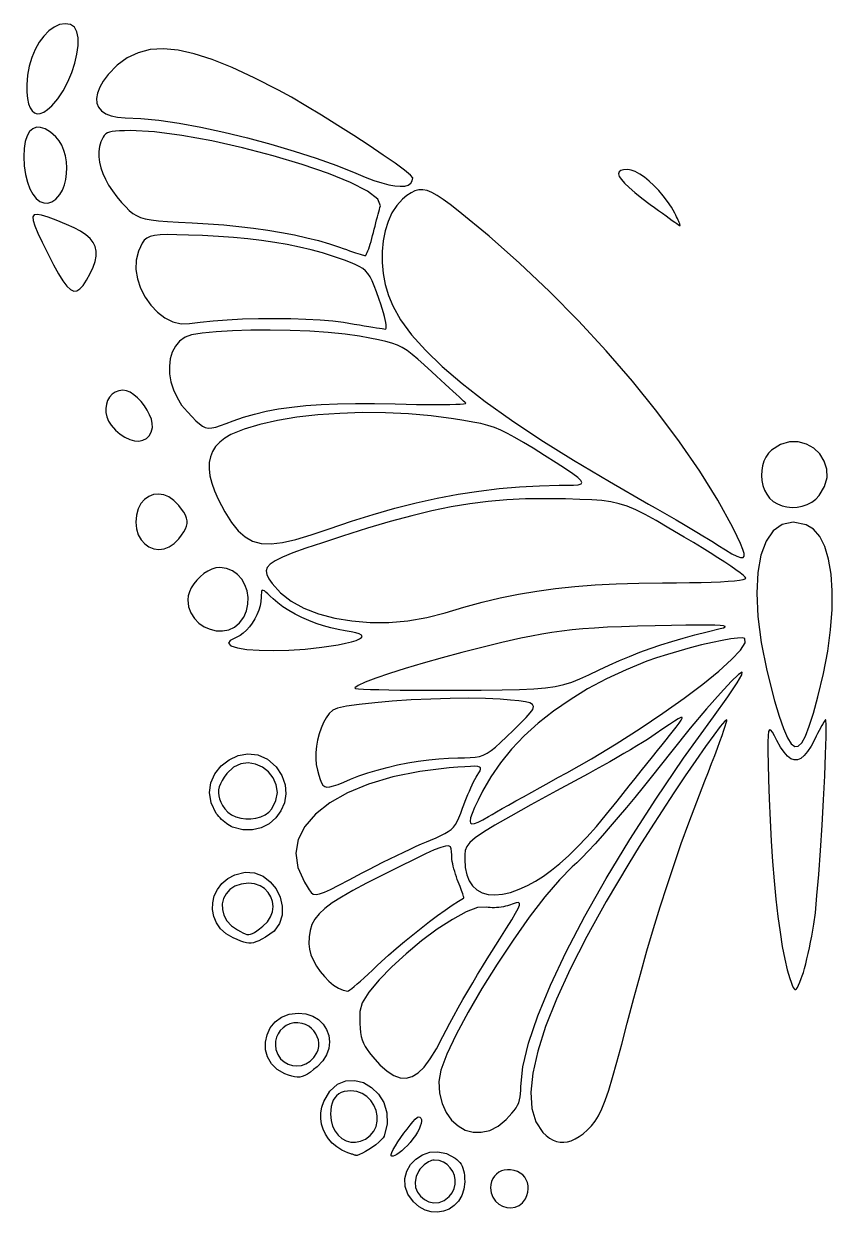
# Model space of a CAD drawing. Header units: millimetres. Extents: x 5 to 705, y 5 to 545.
# Drawn here: x 5 to 372, y 5 to 544 of the extents above; entities that cross this region are included whole.
import ezdxf

# ---------------------------------------------------------------- set-up
doc = ezdxf.new("R2010")
doc.units = ezdxf.units.MM
doc.layers.add('CUT', color=1, linetype='Continuous')

msp = doc.modelspace()

# ---------------------------------------------------------------- linework, layer by layer
at = {"layer": 'CUT'}
for points in [[(17.67, 507.16), (20.4, 510.32), (22.84, 514), (24.98, 518.04), (26.76, 522.27), (28.15, 526.54), (29.11, 530.69), (29.62, 534.57), (29.62, 538), (29.09, 540.83), (27.98, 542.91), (26.26, 544.07), (23.74, 544.45), (21.2, 544.05), (18.71, 542.94), (16.32, 541.19), (14.07, 538.87), (12.01, 536.05), (10.2, 532.79), (8.68, 529.17), (7.51, 525.25), (6.74, 521.1), (6.41, 516.8), (6.45, 513.45), (6.71, 510.57), (7.18, 508.18), (7.86, 506.27), (8.73, 504.86), (9.79, 503.95), (11.04, 503.55), (12.45, 503.67), (14.04, 504.3), (15.78, 505.47), (17.67, 507.16)], [(181.46, 474.56), (180.48, 475.77), (177.73, 478.01), (173.49, 481.11), (168.07, 484.88), (161.73, 489.14), (154.76, 493.68), (147.46, 498.34), (140.11, 502.91), (132.99, 507.22), (126.39, 511.08), (120.59, 514.3), (109.57, 519.97), (99.57, 524.62), (90.52, 528.25), (82.34, 530.87), (74.97, 532.48), (68.31, 533.09), (62.31, 532.7), (56.88, 531.33), (51.95, 528.99), (47.44, 525.66), (43.28, 521.38), (41.05, 518.42), (39.43, 515.62), (38.42, 513), (38.01, 510.6), (38.19, 508.43), (38.95, 506.52), (40.28, 504.9), (42.16, 503.59), (44.58, 502.63), (47.55, 502.03), (51.04, 501.82), (58.07, 501.52), (66.3, 500.66), (75.47, 499.28), (85.37, 497.45), (95.77, 495.22), (106.43, 492.64), (117.11, 489.78), (127.6, 486.69), (137.66, 483.42), (147.06, 480.04), (155.57, 476.59), (159.86, 474.81), (163.8, 473.34), (167.38, 472.2), (170.58, 471.37), (173.39, 470.86), (175.81, 470.67), (177.81, 470.8), (179.39, 471.26), (180.53, 472.03), (181.22, 473.14), (181.46, 474.56)], [(21.34, 466.92), (22.53, 468.97), (23.43, 471.28), (24.06, 473.78), (24.41, 476.41), (24.49, 479.11), (24.31, 481.81), (23.87, 484.44), (23.17, 486.95), (22.22, 489.27), (21.02, 491.34), (19.58, 493.08), (17.09, 495.26), (14.77, 496.7), (12.64, 497.42), (10.72, 497.44), (9.04, 496.79), (7.61, 495.49), (6.47, 493.55), (5.64, 491), (5.14, 487.87), (5, 484.17), (5.24, 479.92), (5.8, 476.03), (6.66, 472.58), (7.79, 469.6), (9.15, 467.13), (10.68, 465.2), (12.35, 463.85), (14.12, 463.11), (15.95, 463.02), (17.78, 463.6), (19.6, 464.89), (21.34, 466.92)], [(163.24, 448.33), (163.6, 449.74), (163.97, 451.19), (164.34, 452.63), (164.71, 454.06), (165.08, 455.44), (165.43, 456.77), (165.76, 458.01), (166.07, 459.15), (166.35, 460.17), (166.59, 461.04), (166.8, 461.74), (165.64, 464.81), (160.94, 468.39), (153.27, 472.33), (143.2, 476.46), (131.29, 480.59), (118.12, 484.55), (104.26, 488.19), (90.27, 491.31), (76.74, 493.76), (64.23, 495.35), (53.3, 495.93), (50.69, 495.92), (48.49, 495.87), (46.67, 495.76), (45.17, 495.58), (43.95, 495.31), (42.97, 494.94), (42.18, 494.43), (41.53, 493.79), (40.99, 492.99), (40.5, 492.01), (40.03, 490.84), (39.41, 488.71), (39.1, 486.45), (39.1, 484.08), (39.4, 481.61), (40, 479.07), (40.88, 476.48), (42.04, 473.85), (43.48, 471.21), (45.19, 468.57), (47.16, 465.94), (49.39, 463.37), (51.25, 461.37), (52.88, 459.73), (54.44, 458.4), (56.06, 457.35), (57.89, 456.52), (60.08, 455.89), (62.76, 455.4), (66.08, 455.02), (70.19, 454.71), (75.22, 454.41), (81.33, 454.1), (88.61, 453.67), (95.7, 453.11), (102.6, 452.43), (109.27, 451.64), (115.7, 450.73), (121.88, 449.71), (127.78, 448.58), (133.39, 447.35), (138.69, 446.01), (143.66, 444.58), (148.28, 443.05), (149.85, 442.49), (151.37, 441.96), (152.83, 441.45), (154.2, 440.98), (155.47, 440.55), (156.62, 440.16), (157.62, 439.83), (158.47, 439.56), (159.15, 439.35), (159.62, 439.21), (159.89, 439.14), (160.06, 439.22), (160.28, 439.5), (160.53, 439.95), (160.81, 440.57), (161.12, 441.34), (161.46, 442.25), (161.8, 443.28), (162.16, 444.42), (162.52, 445.65), (162.89, 446.95), (163.24, 448.33)], [(300.33, 458.44), (298.81, 461.13), (297.05, 463.78), (295.12, 466.34), (293.05, 468.77), (290.9, 471.02), (288.71, 473.05), (286.54, 474.81), (284.43, 476.25), (282.43, 477.34), (280.59, 478.03), (278.96, 478.27), (277.11, 478.15), (275.8, 477.78), (275.03, 477.17), (274.83, 476.3), (275.17, 475.17), (276.09, 473.77), (277.56, 472.09), (279.61, 470.13), (282.23, 467.87), (285.43, 465.32), (289.22, 462.46), (291.13, 461.05), (292.98, 459.7), (294.73, 458.43), (296.36, 457.24), (297.85, 456.17), (299.19, 455.21), (300.35, 454.4), (301.3, 453.73), (302.03, 453.24), (302.52, 452.93), (302.74, 452.81), (302.79, 452.86), (302.77, 453.03), (302.69, 453.31), (302.56, 453.7), (302.37, 454.17), (302.13, 454.73), (301.85, 455.36), (301.52, 456.05), (301.16, 456.8), (300.76, 457.6), (300.33, 458.44)], [(326.69, 315.76), (319.84, 328.27), (311.74, 341.31), (302.5, 354.74), (292.25, 368.42), (281.1, 382.21), (269.18, 395.97), (256.6, 409.57), (243.48, 422.87), (229.95, 435.72), (216.13, 447.99), (202.13, 459.54), (198.49, 462.38), (195.32, 464.7), (192.57, 466.52), (190.15, 467.85), (188, 468.72), (186.06, 469.12), (184.24, 469.08), (182.47, 468.61), (180.7, 467.73), (178.84, 466.45), (176.84, 464.79), (174.22, 461.99), (172.02, 458.62), (170.24, 454.76), (168.9, 450.5), (168.01, 445.92), (167.56, 441.11), (167.58, 436.14), (168.05, 431.1), (169.01, 426.08), (170.44, 421.16), (172.36, 416.42), (175.96, 410.02), (180.89, 403.3), (187.17, 396.26), (194.83, 388.88), (203.87, 381.15), (214.33, 373.05), (226.22, 364.56), (239.55, 355.67), (254.36, 346.36), (270.65, 336.63), (288.45, 326.44), (291.47, 324.74), (294.61, 322.95), (297.81, 321.11), (301.03, 319.23), (304.21, 317.37), (307.32, 315.53), (310.29, 313.75), (313.08, 312.07), (315.64, 310.5), (317.92, 309.08), (319.87, 307.85), (323.39, 305.62), (326.28, 303.91), (328.54, 302.75), (330.21, 302.15), (331.29, 302.15), (331.81, 302.75), (331.79, 304), (331.25, 305.89), (330.21, 308.47), (328.68, 311.75), (326.69, 315.76)], [(35.17, 431.11), (36.5, 433.97), (37.4, 436.59), (37.86, 439.01), (37.87, 441.24), (37.41, 443.29), (36.48, 445.21), (35.06, 447), (33.15, 448.69), (30.73, 450.31), (27.79, 451.86), (24.32, 453.39), (19.72, 455.24), (15.99, 456.65), (13.11, 457.57), (11.03, 457.94), (9.72, 457.69), (9.14, 456.77), (9.25, 455.13), (10.03, 452.71), (11.42, 449.44), (13.4, 445.28), (15.93, 440.15), (18.5, 435.1), (20.76, 430.96), (22.75, 427.72), (24.53, 425.34), (26.14, 423.81), (27.64, 423.11), (29.08, 423.2), (30.5, 424.07), (31.95, 425.7), (33.5, 428.05), (35.17, 431.11)], [(166.22, 419.32), (165, 422.71), (163.95, 425.51), (162.99, 427.79), (162.07, 429.65), (161.09, 431.14), (160.01, 432.37), (158.74, 433.39), (157.22, 434.3), (155.38, 435.16), (153.15, 436.06), (150.45, 437.08), (145.53, 438.83), (140.5, 440.41), (135.36, 441.84), (130.05, 443.12), (124.56, 444.25), (118.85, 445.24), (112.9, 446.1), (106.67, 446.83), (100.15, 447.43), (93.29, 447.91), (86.07, 448.27), (79.67, 448.54), (74.43, 448.71), (70.19, 448.77), (66.84, 448.68), (64.24, 448.41), (62.26, 447.92), (60.77, 447.19), (59.64, 446.18), (58.74, 444.87), (57.94, 443.21), (57.1, 441.18), (56.04, 437.14), (55.9, 432.9), (56.58, 428.6), (57.99, 424.37), (60.03, 420.35), (62.6, 416.67), (65.61, 413.49), (68.97, 410.92), (72.57, 409.11), (76.33, 408.2), (80.13, 408.33), (85.05, 409.06), (90.84, 409.66), (97.32, 410.13), (104.27, 410.47), (111.52, 410.67), (118.85, 410.73), (126.08, 410.66), (133.01, 410.44), (139.45, 410.08), (145.19, 409.58), (150.04, 408.93), (152.53, 408.52), (154.94, 408.12), (157.27, 407.74), (159.47, 407.38), (161.51, 407.05), (163.38, 406.75), (165.03, 406.48), (166.44, 406.26), (167.58, 406.08), (168.41, 405.96), (168.91, 405.89), (169.21, 405.98), (169.39, 406.34), (169.46, 406.95), (169.41, 407.8), (169.26, 408.87), (169, 410.16), (168.64, 411.64), (168.18, 413.31), (167.62, 415.16), (166.96, 417.16), (166.22, 419.32)], [(99.98, 364.19), (104.74, 365.85), (109.73, 367.3), (114.99, 368.55), (120.59, 369.6), (126.57, 370.46), (132.99, 371.13), (139.91, 371.62), (147.36, 371.93), (155.42, 372.08), (164.12, 372.06), (173.53, 371.88), (178.45, 371.77), (183.12, 371.69), (187.48, 371.64), (191.5, 371.62), (195.11, 371.63), (198.28, 371.67), (200.93, 371.74), (203.04, 371.83), (204.54, 371.96), (205.39, 372.11), (205.54, 372.29), (205.16, 372.62), (204.51, 373.2), (203.61, 374.03), (202.47, 375.06), (201.13, 376.29), (199.61, 377.68), (197.93, 379.22), (196.12, 380.89), (194.2, 382.66), (192.2, 384.5), (190.14, 386.41), (186.66, 389.61), (183.74, 392.24), (181.2, 394.38), (178.91, 396.11), (176.72, 397.49), (174.47, 398.6), (172.03, 399.51), (169.24, 400.3), (165.96, 401.04), (162.03, 401.8), (157.32, 402.66), (150.77, 403.61), (143.13, 404.37), (134.71, 404.91), (125.84, 405.26), (116.83, 405.4), (108.02, 405.35), (99.73, 405.1), (92.27, 404.66), (85.97, 404.02), (81.16, 403.19), (78.15, 402.18), (75.71, 400.4), (73.78, 398.1), (72.36, 395.38), (71.46, 392.32), (71.06, 389), (71.17, 385.5), (71.78, 381.9), (72.89, 378.3), (74.51, 374.76), (76.61, 371.39), (79.21, 368.25), (81.34, 366.01), (83.11, 364.21), (84.64, 362.82), (86.01, 361.82), (87.34, 361.2), (88.72, 360.93), (90.26, 360.99), (92.05, 361.37), (94.2, 362.04), (96.81, 362.99), (99.98, 364.19)], [(63.32, 361.19), (63.3, 362.99), (62.87, 364.94), (62.1, 366.98), (61.04, 369.04), (59.74, 371.04), (58.25, 372.93), (56.64, 374.62), (54.94, 376.06), (53.23, 377.17), (51.54, 377.89), (49.94, 378.14), (48.1, 377.91), (46.47, 377.28), (45.07, 376.29), (43.93, 374.99), (43.05, 373.46), (42.47, 371.74), (42.2, 369.89), (42.25, 367.96), (42.66, 366.01), (43.43, 364.1), (44.58, 362.29), (46.59, 360.01), (48.72, 358.16), (50.9, 356.73), (53.09, 355.74), (55.21, 355.18), (57.22, 355.06), (59.04, 355.39), (60.62, 356.16), (61.9, 357.38), (62.82, 359.05), (63.32, 361.19)], [(143.6, 315.2), (153.63, 318.64), (163.54, 321.74), (173.34, 324.52), (183.03, 326.96), (192.61, 329.08), (202.08, 330.88), (211.45, 332.34), (220.72, 333.48), (229.89, 334.3), (238.96, 334.78), (247.93, 334.95), (251.56, 334.96), (254.44, 335.03), (256.53, 335.22), (257.8, 335.6), (258.22, 336.22), (257.76, 337.15), (256.39, 338.44), (254.07, 340.16), (250.79, 342.37), (246.5, 345.12), (241.18, 348.49), (236.02, 351.74), (231.63, 354.44), (227.84, 356.66), (224.5, 358.48), (221.44, 359.94), (218.49, 361.13), (215.51, 362.11), (212.31, 362.94), (208.75, 363.68), (204.66, 364.41), (199.87, 365.18), (189.88, 366.51), (179.57, 367.4), (169.11, 367.88), (158.65, 367.95), (148.36, 367.62), (138.38, 366.91), (128.9, 365.82), (120.06, 364.37), (112.02, 362.57), (104.95, 360.42), (99, 357.96), (96.23, 356.37), (93.91, 354.58), (92.04, 352.57), (90.62, 350.35), (89.65, 347.91), (89.13, 345.26), (89.05, 342.38), (89.42, 339.29), (90.24, 335.98), (91.5, 332.45), (93.21, 328.7), (96.28, 322.9), (99.24, 318.12), (102.22, 314.34), (105.37, 311.5), (108.82, 309.58), (112.72, 308.54), (117.19, 308.34), (122.37, 308.94), (128.41, 310.31), (135.44, 312.41), (143.6, 315.2)], [(365.86, 330.3), (368.29, 334.37), (369.39, 338.43), (369.29, 342.35), (368.16, 345.98), (366.15, 349.17), (363.42, 351.78), (360.11, 353.66), (356.38, 354.65), (352.39, 354.62), (348.29, 353.42), (344.23, 350.91), (342.81, 349.49), (341.64, 347.8), (340.74, 345.88), (340.11, 343.8), (339.75, 341.61), (339.65, 339.35), (339.84, 337.1), (340.29, 334.9), (341.03, 332.8), (342.04, 330.87), (343.34, 329.16), (344.99, 327.66), (346.89, 326.49), (348.99, 325.65), (351.22, 325.13), (353.54, 324.93), (355.88, 325.05), (358.18, 325.49), (360.38, 326.23), (362.44, 327.28), (364.28, 328.64), (365.86, 330.3)], [(75.3, 310.67), (76.56, 312.34), (77.57, 313.83), (78.33, 315.19), (78.83, 316.46), (79.08, 317.67), (79.08, 318.85), (78.83, 320.06), (78.33, 321.33), (77.57, 322.69), (76.56, 324.18), (75.3, 325.85), (73.13, 328.13), (70.83, 329.73), (68.46, 330.68), (66.09, 331), (63.8, 330.73), (61.66, 329.9), (59.75, 328.53), (58.13, 326.64), (56.89, 324.28), (56.09, 321.47), (55.81, 318.23), (56.1, 315.15), (56.92, 312.46), (58.2, 310.19), (59.85, 308.36), (61.79, 307.02), (63.95, 306.18), (66.26, 305.88), (68.62, 306.15), (70.97, 307.01), (73.22, 308.51), (75.3, 310.67)], [(196.18, 277.1), (204.66, 279.63), (212.96, 281.87), (221.17, 283.83), (229.39, 285.5), (237.71, 286.92), (246.22, 288.09), (255.01, 289.03), (264.18, 289.74), (273.81, 290.24), (284, 290.55), (294.83, 290.67), (301.18, 290.7), (306.99, 290.77), (312.23, 290.87), (316.91, 291.01), (321, 291.17), (324.5, 291.37), (327.39, 291.59), (329.66, 291.84), (331.3, 292.13), (332.29, 292.44), (332.63, 292.77), (332.32, 293.25), (331.44, 294.06), (330.02, 295.17), (328.1, 296.55), (325.74, 298.18), (322.98, 300.02), (319.86, 302.05), (316.42, 304.23), (312.71, 306.54), (308.77, 308.94), (304.65, 311.42), (297.67, 315.56), (291.84, 318.95), (286.91, 321.67), (282.64, 323.81), (278.78, 325.43), (275.09, 326.61), (271.34, 327.44), (267.27, 327.99), (262.64, 328.34), (257.22, 328.57), (250.75, 328.75), (241.45, 328.88), (232.61, 328.75), (224.08, 328.34), (215.71, 327.61), (207.36, 326.56), (198.89, 325.15), (190.14, 323.35), (180.99, 321.15), (171.28, 318.52), (160.86, 315.44), (149.6, 311.88), (140.52, 308.91), (133.03, 306.39), (127.03, 304.24), (122.39, 302.38), (118.99, 300.72), (116.7, 299.18), (115.39, 297.67), (114.96, 296.12), (115.28, 294.45), (116.21, 292.57), (117.65, 290.39), (121.41, 286.13), (126.27, 282.41), (132.09, 279.25), (138.73, 276.68), (146.04, 274.71), (153.88, 273.39), (162.12, 272.72), (170.61, 272.73), (179.21, 273.45), (187.78, 274.9), (196.18, 277.1)], [(365.28, 238.95), (367.81, 249.49), (369.72, 259.68), (371.01, 269.4), (371.68, 278.54), (371.75, 287), (371.23, 294.65), (370.12, 301.4), (368.42, 307.12), (366.16, 311.71), (363.33, 315.05), (359.94, 317.05), (354.11, 318.15), (349.12, 317.19), (344.99, 314.31), (341.75, 309.63), (339.4, 303.27), (337.99, 295.37), (337.52, 286.05), (338.03, 275.44), (339.54, 263.66), (342.06, 250.86), (345.62, 237.14), (347.75, 230.12), (349.69, 224.53), (351.48, 220.37), (353.16, 217.64), (354.76, 216.34), (356.34, 216.49), (357.94, 218.08), (359.59, 221.11), (361.34, 225.6), (363.22, 231.54), (365.28, 238.95)], [(102.85, 272.49), (104.78, 275.1), (106.06, 277.96), (106.71, 280.96), (106.78, 284.01), (106.3, 287), (105.31, 289.81), (103.85, 292.35), (101.95, 294.51), (99.65, 296.18), (96.99, 297.26), (94, 297.65), (92.2, 297.45), (90.36, 296.89), (88.53, 296.01), (86.75, 294.86), (85.05, 293.48), (83.5, 291.92), (82.13, 290.22), (80.99, 288.43), (80.12, 286.58), (79.56, 284.73), (79.37, 282.92), (79.74, 279.81), (80.78, 277), (82.38, 274.52), (84.45, 272.42), (86.87, 270.76), (89.53, 269.58), (92.34, 268.92), (95.18, 268.84), (97.95, 269.37), (100.54, 270.58), (102.85, 272.49)], [(147.56, 262.59), (150.88, 263.27), (153.61, 263.93), (155.73, 264.58), (157.24, 265.21), (158.15, 265.82), (158.45, 266.4), (158.14, 266.96), (157.22, 267.49), (155.7, 268), (153.56, 268.47), (150.8, 268.9), (147.6, 269.45), (144.31, 270.21), (140.97, 271.17), (137.63, 272.3), (134.34, 273.58), (131.14, 275), (128.08, 276.53), (125.21, 278.16), (122.56, 279.86), (120.19, 281.61), (118.14, 283.39), (116.81, 284.67), (115.71, 285.69), (114.84, 286.46), (114.15, 286.99), (113.63, 287.28), (113.26, 287.34), (113.01, 287.16), (112.86, 286.75), (112.78, 286.11), (112.75, 285.25), (112.74, 284.17), (112.61, 282.24), (112.22, 280.25), (111.61, 278.23), (110.79, 276.22), (109.8, 274.28), (108.66, 272.43), (107.39, 270.72), (106.03, 269.19), (104.59, 267.88), (103.09, 266.84), (101.58, 266.09), (98.57, 264.58), (97.8, 263.24), (98.99, 262.1), (101.88, 261.18), (106.21, 260.5), (111.71, 260.08), (118.12, 259.94), (125.18, 260.1), (132.61, 260.59), (140.16, 261.41), (147.56, 262.59)], [(265.98, 251.15), (270.63, 253.33), (275.25, 255.39), (279.85, 257.32), (284.5, 259.15), (289.2, 260.87), (294.01, 262.52), (298.96, 264.09), (304.08, 265.6), (309.41, 267.07), (314.99, 268.5), (320.85, 269.9), (322.37, 270.3), (323.17, 270.64), (323.23, 270.92), (322.48, 271.14), (320.9, 271.3), (318.43, 271.41), (315.04, 271.46), (310.69, 271.46), (305.32, 271.41), (298.91, 271.31), (291.4, 271.17), (283.36, 270.98), (276.2, 270.76), (269.77, 270.5), (263.97, 270.18), (258.67, 269.8), (253.75, 269.35), (249.08, 268.8), (244.55, 268.16), (240.03, 267.41), (235.4, 266.53), (230.54, 265.52), (221.87, 263.58), (212.86, 261.4), (203.73, 259.06), (194.74, 256.62), (186.11, 254.17), (178.08, 251.77), (170.88, 249.49), (164.75, 247.4), (159.93, 245.57), (156.65, 244.07), (155.14, 242.98), (155.53, 242.79), (156.89, 242.62), (159.15, 242.46), (162.23, 242.32), (166.07, 242.2), (170.59, 242.1), (175.72, 242.02), (181.39, 241.96), (187.52, 241.93), (194.04, 241.93), (200.89, 241.95), (212.47, 242.02), (222.05, 242.12), (229.9, 242.29), (236.33, 242.57), (241.62, 243.01), (246.07, 243.63), (249.97, 244.5), (253.62, 245.64), (257.31, 247.1), (261.33, 248.92), (265.98, 251.15)], [(251.35, 204.46), (262.59, 210.84), (273.77, 217.6), (284.64, 224.54), (294.98, 231.5), (304.53, 238.29), (313.07, 244.73), (320.35, 250.65), (326.13, 255.85), (330.18, 260.17), (332.26, 263.42), (332.12, 265.43), (331.03, 265.72), (328.84, 265.64), (325.72, 265.24), (321.85, 264.55), (317.38, 263.62), (312.49, 262.48), (307.34, 261.18), (302.12, 259.74), (296.99, 258.22), (292.11, 256.65), (287.66, 255.08), (278.27, 251.27), (269.31, 247.08), (260.81, 242.53), (252.8, 237.64), (245.32, 232.44), (238.38, 226.96), (232.04, 221.21), (226.31, 215.23), (221.22, 209.03), (216.82, 202.65), (213.12, 196.1), (211.12, 192.06), (209.54, 188.71), (208.4, 186.03), (207.7, 183.98), (207.45, 182.53), (207.66, 181.65), (208.33, 181.31), (209.48, 181.47), (211.1, 182.1), (213.22, 183.18), (215.83, 184.66), (217.42, 185.58), (219.51, 186.78), (222.04, 188.21), (224.95, 189.84), (228.19, 191.66), (231.7, 193.61), (235.42, 195.68), (239.31, 197.83), (243.29, 200.03), (247.33, 202.26), (251.35, 204.46)], [(223.86, 47.13), (225.26, 48.57), (226.45, 49.89), (227.46, 51.14), (228.3, 52.34), (228.97, 53.53), (229.51, 54.73), (229.92, 55.99), (230.21, 57.32), (230.4, 58.77), (230.51, 60.37), (230.54, 62.14), (231.42, 71.02), (234.02, 81.75), (238.23, 94.14), (243.94, 108), (251.06, 123.12), (259.5, 139.33), (269.14, 156.43), (279.9, 174.23), (291.66, 192.53), (304.34, 211.16), (317.84, 229.91), (324.41, 238.98), (328.67, 245.29), (330.8, 248.97), (330.94, 250.19), (329.25, 249.09), (325.89, 245.84), (321.02, 240.58), (314.79, 233.46), (307.37, 224.65), (298.92, 214.29), (289.58, 202.54), (285.94, 197.94), (282.2, 193.32), (278.43, 188.76), (274.69, 184.31), (271.02, 180.03), (267.49, 176), (264.15, 172.28), (261.06, 168.92), (258.28, 166), (255.86, 163.58), (253.85, 161.73), (248, 155.91), (241.39, 148.14), (234.28, 138.87), (226.96, 128.55), (219.72, 117.62), (212.82, 106.53), (206.54, 95.74), (201.17, 85.67), (196.99, 76.79), (194.26, 69.55), (193.27, 64.38), (193.66, 59.06), (194.83, 54.33), (196.67, 50.23), (199.1, 46.83), (202, 44.17), (205.27, 42.32), (208.83, 41.34), (212.57, 41.27), (216.39, 42.17), (220.18, 44.11), (223.86, 47.13)], [(153.27, 201.57), (156.98, 203.04), (161.01, 204.43), (165.32, 205.73), (169.84, 206.92), (174.5, 208), (179.23, 208.94), (183.99, 209.74), (188.69, 210.39), (193.29, 210.87), (197.71, 211.16), (201.9, 211.26), (204.97, 211.27), (207.55, 211.34), (209.75, 211.52), (211.67, 211.87), (213.44, 212.44), (215.17, 213.3), (216.98, 214.51), (218.96, 216.1), (221.25, 218.16), (223.96, 220.72), (227.19, 223.85), (230.4, 226.98), (232.94, 229.55), (234.78, 231.62), (235.9, 233.26), (236.26, 234.52), (235.85, 235.48), (234.62, 236.2), (232.57, 236.73), (229.65, 237.14), (225.84, 237.5), (221.11, 237.86), (214.48, 238.19), (206.8, 238.3), (198.39, 238.21), (189.6, 237.94), (180.75, 237.51), (172.18, 236.94), (164.21, 236.27), (157.2, 235.5), (151.46, 234.66), (147.33, 233.77), (145.14, 232.86), (143.61, 231.34), (142.21, 229.43), (140.96, 227.22), (139.88, 224.76), (138.97, 222.11), (138.26, 219.33), (137.76, 216.48), (137.49, 213.63), (137.46, 210.84), (137.68, 208.16), (138.19, 205.67), (138.83, 203.32), (139.41, 201.43), (140.01, 199.97), (140.69, 198.92), (141.51, 198.26), (142.55, 197.98), (143.87, 198.06), (145.53, 198.47), (147.61, 199.21), (150.16, 200.24), (153.27, 201.57)], [(229.81, 151.58), (233.46, 153.25), (237.1, 155.23), (240.76, 157.56), (244.47, 160.25), (248.25, 163.33), (252.14, 166.84), (256.17, 170.8), (260.36, 175.23), (264.75, 180.16), (269.36, 185.62), (274.23, 191.63), (276.95, 195.05), (279.69, 198.5), (282.43, 201.94), (285.11, 205.31), (287.7, 208.57), (290.16, 211.66), (292.45, 214.54), (294.54, 217.15), (296.37, 219.46), (297.92, 221.4), (299.15, 222.93), (300.94, 225.2), (302.31, 227.01), (303.23, 228.35), (303.67, 229.23), (303.61, 229.63), (303.02, 229.55), (301.89, 228.99), (300.19, 227.96), (297.89, 226.43), (294.97, 224.42), (291.4, 221.92), (289.86, 220.87), (287.94, 219.62), (285.67, 218.2), (283.11, 216.63), (280.3, 214.95), (277.29, 213.17), (274.13, 211.34), (270.88, 209.47), (267.56, 207.59), (264.24, 205.75), (260.97, 203.95), (246.7, 196.2), (235.1, 189.87), (225.88, 184.76), (218.77, 180.69), (213.5, 177.46), (209.79, 174.9), (207.37, 172.79), (205.96, 170.97), (205.29, 169.23), (205.08, 167.39), (205.06, 165.25), (205.28, 161.5), (205.96, 158.22), (207.08, 155.42), (208.63, 153.11), (210.59, 151.3), (212.94, 150.01), (215.65, 149.24), (218.72, 149), (222.11, 149.3), (225.81, 150.16), (229.81, 151.58)], [(258.78, 40.63), (260.78, 42.33), (262.58, 44.16), (264.21, 46.27), (265.76, 48.81), (267.26, 51.93), (268.79, 55.76), (270.4, 60.47), (272.14, 66.19), (274.08, 73.07), (276.28, 81.25), (278.79, 90.89), (281.76, 102.24), (284.72, 113.13), (287.68, 123.62), (290.67, 133.77), (293.71, 143.66), (296.81, 153.33), (300, 162.87), (303.29, 172.32), (306.72, 181.77), (310.29, 191.26), (314.03, 200.87), (315.59, 204.84), (317.06, 208.64), (318.43, 212.24), (319.69, 215.6), (320.81, 218.66), (321.78, 221.39), (322.59, 223.74), (323.23, 225.67), (323.66, 227.14), (323.89, 228.1), (323.89, 228.5), (322.98, 227.87), (320.96, 225.48), (318.01, 221.57), (314.27, 216.37), (309.91, 210.1), (305.08, 203.01), (299.94, 195.33), (294.65, 187.27), (289.36, 179.08), (284.23, 170.99), (279.43, 163.22), (269.26, 146.07), (260.41, 130.08), (252.87, 115.27), (246.65, 101.65), (241.75, 89.25), (238.19, 78.07), (235.96, 68.14), (235.08, 59.48), (235.54, 52.1), (237.36, 46.02), (240.54, 41.25), (242.03, 39.8), (243.56, 38.64), (245.11, 37.75), (246.7, 37.14), (248.31, 36.81), (249.96, 36.75), (251.65, 36.97), (253.37, 37.47), (255.13, 38.25), (256.93, 39.3), (258.78, 40.63)], [(363.43, 135.68), (364.1, 140.96), (364.84, 148.72), (365.61, 158.35), (366.39, 169.22), (367.12, 180.72), (367.79, 192.23), (368.35, 203.15), (368.76, 212.85), (369, 220.73), (369.02, 226.15), (368.79, 228.52), (368.69, 228.5), (368.5, 228.29), (368.22, 227.88), (367.86, 227.31), (367.43, 226.58), (366.93, 225.71), (366.38, 224.71), (365.79, 223.59), (365.15, 222.37), (364.49, 221.06), (363.8, 219.69), (362.15, 216.61), (360.57, 214.14), (359.02, 212.28), (357.51, 211.02), (356.02, 210.37), (354.53, 210.32), (353.02, 210.87), (351.5, 212.03), (349.94, 213.79), (348.34, 216.15), (346.67, 219.11), (345.52, 221.29), (344.59, 222.9), (343.85, 223.83), (343.3, 223.97), (342.91, 223.2), (342.67, 221.38), (342.57, 218.42), (342.59, 214.18), (342.71, 208.54), (342.92, 201.39), (343.2, 192.61), (343.58, 182.9), (344.08, 173.41), (344.69, 164.22), (345.41, 155.4), (346.22, 147.05), (347.11, 139.24), (348.08, 132.05), (349.12, 125.57), (350.21, 119.87), (351.35, 115.04), (352.52, 111.16), (353.12, 109.46), (353.63, 108.1), (354.06, 107.08), (354.45, 106.4), (354.81, 106.06), (355.16, 106.06), (355.54, 106.4), (355.97, 107.08), (356.46, 108.1), (357.04, 109.46), (357.74, 111.16), (358.19, 112.36), (358.68, 113.88), (359.19, 115.69), (359.74, 117.74), (360.29, 119.99), (360.85, 122.41), (361.41, 124.97), (361.96, 127.61), (362.48, 130.3), (362.97, 133), (363.43, 135.68)], [(99.7, 179.83), (99.05, 180.13), (98.35, 180.51), (97.64, 180.97), (96.9, 181.48), (96.17, 182.05), (95.44, 182.67), (94.73, 183.31), (94.06, 183.98), (93.43, 184.67), (92.85, 185.35), (92.34, 186.04), (89.95, 190.77), (89.2, 195.47), (89.87, 199.96), (91.74, 204.06), (94.58, 207.59), (98.17, 210.39), (102.27, 212.28), (106.68, 213.07), (111.16, 212.61), (115.49, 210.7), (119.44, 207.18), (122.09, 203.16), (123.53, 199), (123.86, 194.86), (123.21, 190.87), (121.66, 187.19), (119.34, 183.97), (116.33, 181.35), (112.76, 179.47), (108.73, 178.5), (104.34, 178.57), (99.7, 179.83)], [(117.54, 188.14), (119.42, 191.84), (120.04, 195.51), (119.56, 198.99), (118.16, 202.16), (116.01, 204.89), (113.29, 207.02), (110.17, 208.43), (106.83, 208.99), (103.43, 208.55), (100.16, 206.97), (97.18, 204.13), (95.97, 202.49), (94.98, 200.95), (94.22, 199.48), (93.69, 198.07), (93.38, 196.69), (93.3, 195.33), (93.43, 193.97), (93.79, 192.59), (94.36, 191.17), (95.16, 189.69), (96.17, 188.14), (97.54, 186.62), (99.25, 185.4), (101.23, 184.49), (103.4, 183.88), (105.69, 183.58), (108.01, 183.58), (110.3, 183.88), (112.47, 184.49), (114.46, 185.4), (116.17, 186.62), (117.54, 188.14)], [(158.46, 158.99), (161.53, 160.59), (164.7, 162.21), (167.92, 163.84), (171.13, 165.44), (174.3, 166.99), (177.37, 168.46), (180.28, 169.85), (183.01, 171.11), (185.48, 172.23), (187.66, 173.18), (189.5, 173.95), (192.07, 175), (194.24, 175.95), (196.05, 176.85), (197.56, 177.75), (198.82, 178.7), (199.88, 179.75), (200.8, 180.97), (201.62, 182.39), (202.4, 184.07), (203.2, 186.07), (204.06, 188.43), (204.62, 189.96), (205.22, 191.53), (205.85, 193.11), (206.5, 194.67), (207.16, 196.19), (207.81, 197.66), (208.45, 199.03), (209.07, 200.3), (209.66, 201.44), (210.2, 202.43), (210.69, 203.24), (211.43, 204.41), (211.97, 205.37), (212.25, 206.12), (212.2, 206.69), (211.77, 207.08), (210.91, 207.32), (209.55, 207.41), (207.64, 207.37), (205.13, 207.23), (201.95, 206.99), (198.05, 206.66), (184.61, 205.04), (172.35, 202.57), (161.4, 199.32), (151.84, 195.37), (143.78, 190.81), (137.31, 185.7), (132.53, 180.13), (129.55, 174.18), (128.46, 167.93), (129.36, 161.45), (132.35, 154.82), (133.51, 152.85), (134.47, 151.28), (135.36, 150.13), (136.35, 149.43), (137.57, 149.19), (139.19, 149.45), (141.36, 150.23), (144.22, 151.55), (147.92, 153.43), (152.61, 155.9), (158.46, 158.99)], [(167.34, 118.76), (170.52, 121.67), (173.98, 124.71), (177.65, 127.82), (181.43, 130.93), (185.26, 133.98), (189.05, 136.92), (192.72, 139.66), (196.18, 142.16), (199.36, 144.36), (202.18, 146.17), (204.55, 147.56), (204.59, 147.67), (204.57, 147.94), (204.49, 148.34), (204.35, 148.86), (204.16, 149.49), (203.92, 150.22), (203.63, 151.04), (203.3, 151.93), (202.93, 152.89), (202.53, 153.89), (202.1, 154.94), (201.66, 156.05), (201.24, 157.2), (200.85, 158.4), (200.48, 159.61), (200.15, 160.83), (199.86, 162.02), (199.61, 163.17), (199.4, 164.27), (199.25, 165.29), (199.16, 166.22), (199.13, 167.03), (199.11, 168.69), (198.96, 169.98), (198.54, 170.87), (197.7, 171.29), (196.3, 171.22), (194.18, 170.61), (191.2, 169.42), (187.22, 167.61), (182.08, 165.13), (175.66, 161.95), (167.79, 158.02), (160.44, 154.29), (154.23, 151), (149.07, 148.06), (144.86, 145.39), (141.52, 142.89), (138.94, 140.48), (137.04, 138.08), (135.72, 135.6), (134.89, 132.95), (134.46, 130.05), (134.34, 126.81), (134.58, 124.41), (135.28, 121.88), (136.36, 119.3), (137.78, 116.74), (139.47, 114.27), (141.37, 111.95), (143.42, 109.88), (145.57, 108.1), (147.76, 106.71), (149.93, 105.76), (152.01, 105.33), (152.31, 105.47), (152.9, 105.89), (153.76, 106.56), (154.86, 107.48), (156.18, 108.61), (157.7, 109.93), (159.38, 111.43), (161.22, 113.09), (163.17, 114.87), (165.22, 116.77), (167.34, 118.76)], [(99.93, 129.58), (96.75, 131.39), (94.22, 133.68), (92.36, 136.35), (91.15, 139.28), (90.6, 142.37), (90.69, 145.51), (91.43, 148.59), (92.82, 151.51), (94.85, 154.15), (97.51, 156.41), (100.81, 158.19), (105.41, 159.34), (109.69, 159.03), (113.54, 157.5), (116.84, 154.99), (119.46, 151.74), (121.31, 147.97), (122.25, 143.93), (122.18, 139.86), (120.98, 135.99), (118.53, 132.55), (114.71, 129.79), (113.01, 128.92), (111.56, 128.22), (110.31, 127.69), (109.19, 127.34), (108.14, 127.15), (107.1, 127.14), (106.02, 127.29), (104.82, 127.62), (103.45, 128.11), (101.84, 128.76), (99.93, 129.58)], [(113.46, 134.84), (115.51, 136.83), (116.95, 139.03), (117.81, 141.36), (118.1, 143.72), (117.87, 146.03), (117.13, 148.22), (115.92, 150.2), (114.26, 151.88), (112.18, 153.18), (109.71, 154.03), (106.88, 154.33), (103.58, 153.98), (100.78, 153.01), (98.51, 151.51), (96.77, 149.59), (95.61, 147.36), (95.04, 144.91), (95.09, 142.36), (95.78, 139.8), (97.14, 137.34), (99.18, 135.07), (101.94, 133.11), (103.27, 132.37), (104.39, 131.79), (105.37, 131.38), (106.24, 131.13), (107.05, 131.06), (107.86, 131.19), (108.71, 131.5), (109.64, 132.02), (110.71, 132.74), (111.97, 133.68), (113.46, 134.84)], [(195.16, 84.77), (196.61, 87.62), (198.28, 90.78), (200.13, 94.2), (202.13, 97.8), (204.24, 101.54), (206.42, 105.34), (208.65, 109.16), (210.88, 112.92), (213.09, 116.57), (215.24, 120.04), (217.29, 123.29), (221.02, 129.13), (224.05, 133.92), (226.42, 137.74), (228.14, 140.69), (229.26, 142.85), (229.82, 144.31), (229.84, 145.17), (229.37, 145.52), (228.43, 145.44), (227.05, 145.03), (225.29, 144.38), (224.46, 144.1), (223.55, 143.86), (222.59, 143.65), (221.59, 143.48), (220.56, 143.36), (219.52, 143.27), (218.49, 143.23), (217.49, 143.24), (216.52, 143.29), (215.62, 143.39), (214.79, 143.54), (210.9, 143.27), (205.67, 141.3), (199.45, 137.92), (192.6, 133.44), (185.48, 128.15), (178.46, 122.36), (171.9, 116.35), (166.15, 110.43), (161.58, 104.89), (158.55, 100.04), (157.42, 96.17), (157.38, 93.25), (157.42, 90.71), (157.53, 88.49), (157.74, 86.52), (158.06, 84.78), (158.51, 83.19), (159.1, 81.7), (159.84, 80.27), (160.75, 78.84), (161.84, 77.35), (163.14, 75.76), (166.58, 71.96), (169.8, 69.05), (172.84, 67.05), (175.73, 65.95), (178.51, 65.78), (181.23, 66.55), (183.92, 68.26), (186.62, 70.92), (189.37, 74.56), (192.2, 79.17), (195.16, 84.77)], [(123.47, 67.85), (119.93, 69.84), (117.31, 72.43), (115.58, 75.47), (114.7, 78.78), (114.64, 82.19), (115.36, 85.54), (116.83, 88.65), (119.01, 91.36), (121.86, 93.51), (125.34, 94.92), (129.43, 95.43), (132.99, 95.06), (136.1, 94.03), (138.73, 92.43), (140.84, 90.37), (142.39, 87.93), (143.36, 85.22), (143.7, 82.34), (143.38, 79.39), (142.37, 76.46), (140.62, 73.65), (138.11, 71.06), (136.47, 69.72), (135.02, 68.61), (133.7, 67.73), (132.49, 67.06), (131.34, 66.61), (130.22, 66.37), (129.07, 66.31), (127.86, 66.44), (126.56, 66.75), (125.1, 67.22), (123.47, 67.85)], [(137.99, 77.31), (138.56, 78.73), (138.85, 80.2), (138.87, 81.7), (138.63, 83.2), (138.16, 84.65), (137.47, 86.03), (136.58, 87.31), (135.5, 88.45), (134.25, 89.42), (132.84, 90.19), (131.3, 90.72), (129.35, 91.01), (127.48, 90.93), (125.71, 90.51), (124.08, 89.77), (122.62, 88.76), (121.37, 87.51), (120.36, 86.05), (119.63, 84.42), (119.2, 82.65), (119.12, 80.78), (119.41, 78.84), (120.26, 76.54), (121.51, 74.66), (123.07, 73.2), (124.87, 72.17), (126.85, 71.56), (128.91, 71.39), (131, 71.67), (133.02, 72.39), (134.91, 73.57), (136.59, 75.21), (137.99, 77.31)], [(152.01, 32.03), (149.36, 33.21), (147, 34.66), (144.95, 36.36), (143.21, 38.27), (141.81, 40.37), (140.75, 42.64), (140.05, 45.03), (139.73, 47.52), (139.79, 50.08), (140.25, 52.68), (141.13, 55.29), (143.87, 60), (147.27, 63.07), (151.11, 64.63), (155.13, 64.84), (159.09, 63.81), (162.77, 61.69), (165.92, 58.63), (168.3, 54.74), (169.68, 50.18), (169.81, 45.07), (168.46, 39.56), (167.98, 38.76), (167.13, 37.8), (166, 36.74), (164.65, 35.63), (163.16, 34.53), (161.61, 33.48), (160.08, 32.53), (158.63, 31.74), (157.34, 31.15), (156.28, 30.82), (155.54, 30.8), (155.42, 30.83), (155.25, 30.89), (155.02, 30.96), (154.74, 31.06), (154.43, 31.16), (154.08, 31.29), (153.7, 31.42), (153.3, 31.56), (152.88, 31.72), (152.45, 31.87), (152.01, 32.03)], [(162.16, 39.78), (163.84, 41.75), (164.9, 43.97), (165.38, 46.36), (165.33, 48.82), (164.79, 51.25), (163.79, 53.56), (162.38, 55.66), (160.59, 57.46), (158.46, 58.86), (156.05, 59.77), (153.38, 60.09), (151.79, 60), (150.34, 59.74), (149.05, 59.3), (147.9, 58.69), (146.91, 57.9), (146.07, 56.94), (145.38, 55.8), (144.85, 54.5), (144.46, 53.02), (144.23, 51.37), (144.15, 49.55), (144.4, 46.65), (145.1, 44.07), (146.19, 41.82), (147.63, 39.94), (149.33, 38.46), (151.26, 37.42), (153.35, 36.84), (155.55, 36.75), (157.78, 37.19), (160.01, 38.19), (162.16, 39.78)], [(171.97, 32.11), (172.64, 33.45), (173.6, 35.08), (174.76, 36.91), (176.07, 38.85), (177.47, 40.82), (178.88, 42.73), (180.24, 44.49), (181.49, 46.02), (182.56, 47.22), (183.39, 48), (183.91, 48.29), (184.63, 48.16), (185.12, 47.76), (185.38, 47.13), (185.42, 46.29), (185.25, 45.25), (184.88, 44.06), (184.32, 42.74), (183.57, 41.32), (182.65, 39.81), (181.55, 38.26), (180.3, 36.68), (179.05, 35.28), (177.78, 34.01), (176.54, 32.9), (175.36, 31.96), (174.29, 31.23), (173.34, 30.71), (172.57, 30.43), (172.02, 30.41), (171.7, 30.67), (171.67, 31.23), (171.97, 32.11)], [(181.8, 9.66), (179.29, 13.15), (178.04, 16.73), (177.9, 20.27), (178.75, 23.62), (180.44, 26.63), (182.84, 29.16), (185.81, 31.07), (189.22, 32.21), (192.91, 32.43), (196.77, 31.59), (200.65, 29.55), (201.48, 28.92), (202.21, 28.25), (202.85, 27.54), (203.39, 26.76), (203.85, 25.93), (204.22, 25.01), (204.52, 24), (204.74, 22.89), (204.9, 21.68), (204.99, 20.34), (205.02, 18.86), (204.67, 15.52), (203.71, 12.57), (202.21, 10.06), (200.27, 8.01), (197.98, 6.46), (195.42, 5.44), (192.69, 5), (189.87, 5.17), (187.05, 5.97), (184.33, 7.46), (181.8, 9.66)], [(198, 12.13), (199.39, 13.87), (200.28, 15.76), (200.72, 17.74), (200.73, 19.75), (200.35, 21.71), (199.58, 23.56), (198.48, 25.22), (197.06, 26.63), (195.35, 27.72), (193.38, 28.43), (191.18, 28.68), (190.59, 28.63), (189.96, 28.47), (189.3, 28.22), (188.62, 27.88), (187.94, 27.47), (187.25, 26.99), (186.57, 26.44), (185.92, 25.83), (185.31, 25.18), (184.73, 24.49), (184.22, 23.77), (182.97, 21.2), (182.52, 18.67), (182.78, 16.28), (183.63, 14.11), (184.99, 12.24), (186.74, 10.76), (188.8, 9.75), (191.05, 9.29), (193.41, 9.48), (195.76, 10.4), (198, 12.13)], [(232.54, 11.08), (233.22, 12.6), (233.64, 14.12), (233.82, 15.6), (233.76, 17.05), (233.48, 18.42), (232.97, 19.7), (232.25, 20.87), (231.33, 21.91), (230.21, 22.79), (228.91, 23.49), (227.44, 23.99), (225.87, 24.26), (224.37, 24.3), (222.96, 24.12), (221.66, 23.72), (220.47, 23.13), (219.42, 22.34), (218.52, 21.39), (217.79, 20.27), (217.25, 19), (216.91, 17.6), (216.79, 16.07), (217.07, 13.78), (217.84, 11.77), (219.01, 10.07), (220.5, 8.72), (222.22, 7.73), (224.09, 7.14), (226.01, 6.97), (227.9, 7.26), (229.68, 8.02), (231.26, 9.28), (232.54, 11.08)]]:
    msp.add_lwpolyline(points, close=True, dxfattribs=at)

doc.saveas('drawing.dxf')
